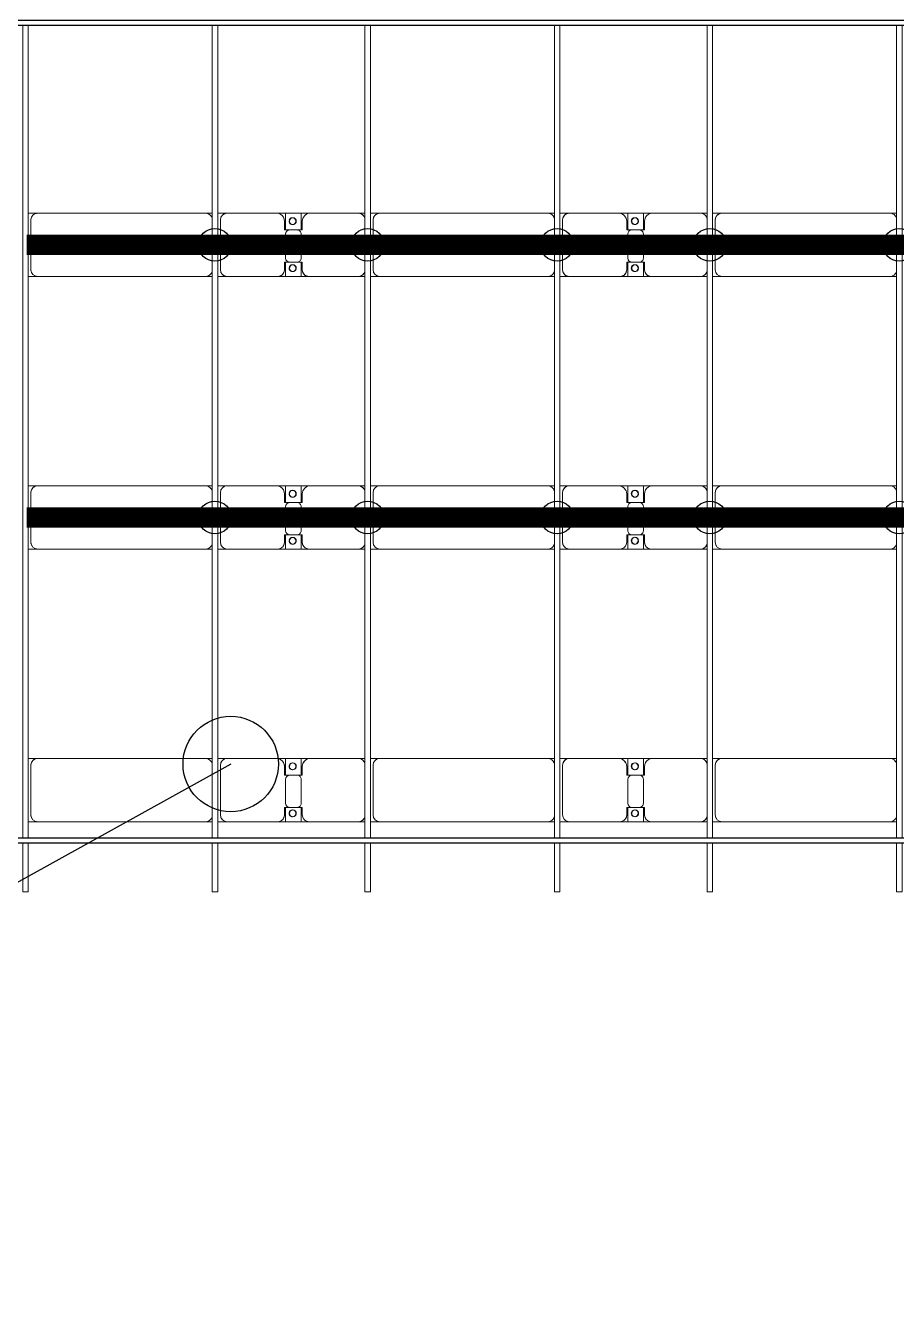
# Model space of a CAD drawing. Header units: millimetres. Extents: x -248177 to 167033, y 156986 to 268923.
# Drawn here: x -183923 to -177532, y 161063 to 170361 of the extents above; entities that cross this region are included whole.
import ezdxf

# ---------------------------------------------------------------- set-up
doc = ezdxf.new("R2010")
doc.units = ezdxf.units.MM
for name, color, linetype, lineweight in [('A-DETL-MBND', 5, 'Continuous', 9), ('A-GENM', 13, 'Continuous', 9), ('S-BEAM', 12, 'Continuous', 9)]:
    doc.layers.add(name, color=color, linetype=linetype, lineweight=lineweight)
for name, color, linetype in [('GC-BICH NEO', 6, 'Continuous'), ('GC-DAY NEO', 5, 'Continuous'), ('GC-HOP 40x60 GIA CUONG', 1, 'Continuous')]:
    doc.layers.add(name, color=color, linetype=linetype)

# ---------------------------------------------------------------- blocks, each defined once
blk = doc.blocks.new('Dầm C52 - Dầm C52-24593-BỐ TRÍ KHUNG KẾT CẤU BÈ PIN 02')
at = {"layer": 'S-BEAM', "color": 1}
for p, q in [((-48593.5, -20), (-48593.5, 20)), ((-48593.5, 20), (-48238.2, 20)), ((-48198.2, 20), (-42238.2, 20)), ((-48238.2, -20), (-48593.5, -20)), ((-42238.2, -20), (-48198.2, -20))]:
    blk.add_line(p, q, dxfattribs=at)
blk = doc.blocks.new('Dai phao do pin - DẢI PHAO ĐỠ PIN-V150-BỐ TRÍ KHUNG KẾT CẤU BÈ PIN 02')
at = {"layer": 'A-DETL-MBND', "color": 8}
for p, q in [((19389.7, 241.6), (19459.7, 241.6)), ((19389.7, 241.6), (19459.7, 241.6)), ((19409.7, 191.6), (19409.7, -173.4)), ((20690.3, 241.6), (19459.7, 241.6)), ((20690.3, 241.6), (20739.7, 241.6)), ((20690.3, 241.6), (20739.7, 241.6)), ((20779.7, 241.6), (20849.7, 241.6)), ((20779.7, 241.6), (20849.7, 241.6)), ((20799.7, 191.6), (20799.7, -173.4)), ((21209.7, 241.6), (20849.7, 241.6)), ((21209.7, 241.6), (21392.2, 241.6)), ((21392.2, 241.6), (21209.7, 241.6)), ((21277.8, 241.6), (21460.3, 241.6)), ((21277.8, 116.2), (21277.8, 241.6)), ((21460.3, 241.6), (21277.8, 241.6)), ((21392.2, 241.6), (21392.2, 116.2)), ((21810.3, 241.6), (21460.3, 241.6)), ((21810.3, 241.6), (21859.7, 241.6)), ((21810.3, 241.6), (21859.7, 241.6)), ((21899.7, 241.6), (21969.7, 241.6)), ((21899.7, 241.6), (21969.7, 241.6)), ((21919.7, 191.6), (21919.7, -173.4)), ((23200.3, 241.6), (21969.7, 241.6)), ((23200.3, 241.6), (23249.7, 241.6)), ((23200.3, 241.6), (23249.7, 241.6)), ((23289.7, 241.6), (23359.7, 241.6)), ((23289.7, 241.6), (23359.7, 241.6)), ((23309.7, 191.6), (23309.7, -173.4)), ((23719.7, 241.6), (23359.7, 241.6)), ((23719.7, 241.6), (23902.2, 241.6)), ((23902.2, 241.6), (23719.7, 241.6)), ((23787.8, 241.6), (23970.3, 241.6)), ((23787.8, 116.2), (23787.8, 241.6)), ((23970.3, 241.6), (23787.8, 241.6)), ((23902.2, 241.6), (23902.2, 116.2)), ((24320.3, 241.6), (23970.3, 241.6)), ((24320.3, 241.6), (24369.7, 241.6)), ((24320.3, 241.6), (24369.7, 241.6)), ((24409.7, 241.6), (24479.7, 241.6)), ((24409.7, 241.6), (24479.7, 241.6)), ((24429.7, 191.6), (24429.7, -173.4)), ((25710.3, 241.6), (24479.7, 241.6)), ((25710.3, 241.6), (25759.7, 241.6)), ((25710.3, 241.6), (25759.7, 241.6)), ((21269.7, 118.2), (21269.7, 181.6)), ((21362.2, 118.2), (21269.7, 118.2)), ((21400.3, 118.2), (21307.8, 118.2)), ((21400.3, 181.6), (21400.3, 118.2)), ((23779.7, 118.2), (23779.7, 181.6)), ((23872.2, 118.2), (23779.7, 118.2)), ((23910.3, 118.2), (23817.8, 118.2)), ((23910.3, 181.6), (23910.3, 118.2)), ((21277.8, 88.2), (21277.8, -88.2)), ((21392.2, -88.2), (21392.2, 88.2)), ((23787.8, 88.2), (23787.8, -88.2)), ((23902.2, -88.2), (23902.2, 88.2)), ((21269.7, -173.4), (21269.7, -118.2)), ((21269.7, -118.2), (21362.2, -118.2)), ((21277.8, -223.4), (21277.8, -116.2)), ((21307.8, -118.2), (21400.3, -118.2)), ((21392.2, -116.2), (21392.2, -223.4)), ((21400.3, -118.2), (21400.3, -173.4)), ((23779.7, -173.4), (23779.7, -118.2)), ((23779.7, -118.2), (23872.2, -118.2)), ((23787.8, -223.4), (23787.8, -116.2)), ((23817.8, -118.2), (23910.3, -118.2)), ((23902.2, -116.2), (23902.2, -223.4)), ((23910.3, -118.2), (23910.3, -173.4)), ((19459.7, -223.4), (19389.7, -223.4)), ((19459.7, -223.4), (19389.7, -223.4)), ((19459.7, -223.4), (20690.3, -223.4)), ((20739.7, -223.4), (20690.3, -223.4)), ((20739.7, -223.4), (20690.3, -223.4)), ((20849.7, -223.4), (20779.7, -223.4)), ((20849.7, -223.4), (20779.7, -223.4)), ((20849.7, -223.4), (21219.7, -223.4)), ((21392.2, -223.4), (21219.7, -223.4)), ((21219.7, -223.4), (21392.2, -223.4)), ((21450.3, -223.4), (21277.8, -223.4)), ((21277.8, -223.4), (21450.3, -223.4)), ((21450.3, -223.4), (21810.3, -223.4)), ((21859.7, -223.4), (21810.3, -223.4)), ((21859.7, -223.4), (21810.3, -223.4)), ((21969.7, -223.4), (21899.7, -223.4)), ((21969.7, -223.4), (21899.7, -223.4)), ((21969.7, -223.4), (23200.3, -223.4)), ((23249.7, -223.4), (23200.3, -223.4)), ((23249.7, -223.4), (23200.3, -223.4)), ((23359.7, -223.4), (23289.7, -223.4)), ((23359.7, -223.4), (23289.7, -223.4)), ((23359.7, -223.4), (23729.7, -223.4)), ((23902.2, -223.4), (23729.7, -223.4)), ((23729.7, -223.4), (23902.2, -223.4)), ((23960.3, -223.4), (23787.8, -223.4)), ((23787.8, -223.4), (23960.3, -223.4)), ((23960.3, -223.4), (24320.3, -223.4)), ((24369.7, -223.4), (24320.3, -223.4)), ((24369.7, -223.4), (24320.3, -223.4)), ((24479.7, -223.4), (24409.7, -223.4)), ((24479.7, -223.4), (24409.7, -223.4)), ((24479.7, -223.4), (25710.3, -223.4)), ((25759.7, -223.4), (25710.3, -223.4)), ((25759.7, -223.4), (25710.3, -223.4))]:
    blk.add_line(p, q, dxfattribs=at)
for centre, radius, start, end in [((19459.7, 191.6), 50, 90, 180), ((19459.7, 191.6), 50, 150, 180), ((19459.7, 191.6), 50, 105, 135), ((20690.3, 191.6), 50, 15, 90), ((20690.3, 191.6), 50, 60, 90), ((20690.3, 191.6), 50, 15, 30), ((20849.7, 191.6), 50, 90, 180), ((20849.7, 191.6), 50, 105, 180), ((21209.7, 181.6), 60, 0, 90), ((21209.7, 181.6), 60, 0, 60), ((21328.6, 183.2), 25, 360, 180), ((21328.6, 183.2), 25, 360, 165), ((21331.4, 183.2), 25, 0, 180), ((21331.4, 183.2), 25, 90, 180), ((21331.4, 183.2), 25, 15, 75), ((21460.3, 181.6), 60, 90, 180), ((21460.3, 181.6), 60, 120, 180), ((21810.3, 191.6), 50, 15, 90), ((21810.3, 191.6), 50, 15, 75), ((21969.7, 191.6), 50, 90, 180), ((21969.7, 191.6), 50, 150, 180), ((21969.7, 191.6), 50, 105, 135), ((23200.3, 191.6), 50, 15, 90), ((23200.3, 191.6), 50, 60, 90), ((23200.3, 191.6), 50, 15, 30), ((23359.7, 191.6), 50, 90, 180), ((23359.7, 191.6), 50, 105, 180), ((23719.7, 181.6), 60, 360, 90), ((23719.7, 181.6), 60, 360, 60), ((23838.6, 183.2), 25, 0, 180), ((23838.6, 183.2), 25, 0, 165), ((23841.4, 183.2), 25, 360, 180), ((23841.4, 183.2), 25, 90, 180), ((23841.4, 183.2), 25, 15, 75), ((23970.3, 181.6), 60, 90, 180), ((23970.3, 181.6), 60, 120, 180), ((24320.3, 191.6), 50, 60.01138, 90), ((24320.3, 191.6), 50, 60.01138, 75), ((24320.3, 191.6), 50, 15, 60), ((24320.3, 191.6), 50, 15, 60), ((24479.7, 191.6), 50, 120, 180), ((24479.7, 191.6), 50, 150, 180), ((24479.7, 191.6), 50, 120, 135), ((24479.7, 191.6), 50, 90, 119.99297), ((24479.7, 191.6), 50, 105, 119.99297), ((25710.3, 191.6), 50, 15, 90), ((25710.3, 191.6), 50, 60, 90), ((25710.3, 191.6), 50, 15, 30), ((21307.8, 88.2), 30, 90, 180), ((21328.6, 183.2), 25, 180, 0), ((21331.4, 183.2), 25, 180, 0), ((21331.4, 183.2), 25, 180, 300), ((21328.6, 183.2), 25, 210, 0), ((21331.4, 183.2), 25, 330, 345), ((21362.2, 88.2), 30, 0, 90), ((23817.8, 88.2), 30, 90, 180), ((23838.6, 183.2), 25, 180, 0), ((23841.4, 183.2), 25, 180, 360), ((23841.4, 183.2), 25, 180, 300), ((23838.6, 183.2), 25, 210, 0), ((23841.4, 183.2), 25, 330, 345), ((23872.2, 88.2), 30, 0, 90), ((21307.8, -88.2), 30, 180, 270), ((21362.2, -88.2), 30, 270, 0), ((23817.8, -88.2), 30, 180, 270), ((23872.2, -88.2), 30, 270, 0), ((19459.7, -173.4), 50, 180, 270), ((19459.7, -173.4), 50, 180, 210), ((20849.7, -173.4), 50, 180, 270), ((20849.7, -173.4), 50, 180, 255), ((21219.7, -173.4), 50, 270, 360), ((21219.7, -173.4), 50, 285, 0), ((21328.6, -161.8), 25, 360, 180), ((21328.6, -161.8), 25, 180, 0), ((21328.6, -161.8), 25, 105, 165), ((21328.6, -161.8), 25, 195, 0), ((21331.4, -161.8), 25, 360, 180), ((21331.4, -161.8), 25, 105, 180), ((21331.4, -161.8), 25, 180, 0), ((21331.4, -161.8), 25, 180, 270), ((21328.6, -161.8), 25, 0, 75), ((21331.4, -161.8), 25, 15, 75), ((21331.4, -161.8), 25, 285, 345), ((21450.3, -173.4), 50, 180, 270), ((21450.3, -173.4), 50, 180, 255), ((21969.7, -173.4), 50, 180, 270), ((21969.7, -173.4), 50, 180, 210), ((23359.7, -173.4), 50, 180, 270), ((23359.7, -173.4), 50, 180, 255), ((23729.7, -173.4), 50, 270, 360), ((23729.7, -173.4), 50, 285, 360), ((23838.6, -161.8), 25, 360, 180), ((23838.6, -161.8), 25, 180, 0), ((23838.6, -161.8), 25, 105, 165), ((23838.6, -161.8), 25, 195, 0), ((23841.4, -161.8), 25, 360, 180), ((23841.4, -161.8), 25, 105, 180), ((23841.4, -161.8), 25, 180, 360), ((23841.4, -161.8), 25, 180, 270), ((23838.6, -161.8), 25, 360, 75), ((23841.4, -161.8), 25, 15, 75), ((23841.4, -161.8), 25, 285, 345), ((23960.3, -173.4), 50, 180, 270), ((23960.3, -173.4), 50, 180, 255), ((24479.7, -173.4), 50, 180, 270), ((24479.7, -173.4), 50, 180, 210), ((19459.7, -173.4), 50, 240, 270), ((20690.3, -173.4), 50, 270, 345), ((20690.3, -173.4), 50, 285, 300), ((20690.3, -173.4), 50, 330, 345), ((21810.3, -173.4), 50, 270, 345), ((21810.3, -173.4), 50, 285, 345), ((21969.7, -173.4), 50, 240, 270), ((23200.3, -173.4), 50, 270, 345), ((23200.3, -173.4), 50, 285, 300), ((23200.3, -173.4), 50, 330, 345), ((24320.3, -173.4), 50, 270, 345), ((24320.3, -173.4), 50, 285, 345), ((24479.7, -173.4), 50, 240, 270), ((25710.3, -173.4), 50, 270, 345), ((25710.3, -173.4), 50, 285, 300), ((25710.3, -173.4), 50, 330, 345)]:
    blk.add_arc(centre, radius, start, end, dxfattribs=at)
blk = doc.blocks.new('Dai phao do pin - DẢI PHAO ĐỠ PIN-V151-BỐ TRÍ KHUNG KẾT CẤU BÈ PIN 02')
at = {"layer": 'A-DETL-MBND', "color": 8}
for p, q in [((19389.7, 241.6), (19459.7, 241.6)), ((19389.7, 241.6), (19459.7, 241.6)), ((19409.7, 191.6), (19409.7, -173.4)), ((20690.3, 241.6), (19459.7, 241.6)), ((20690.3, 241.6), (20739.7, 241.6)), ((20690.3, 241.6), (20739.7, 241.6)), ((20779.7, 241.6), (20849.7, 241.6)), ((20779.7, 241.6), (20849.7, 241.6)), ((20799.7, 191.6), (20799.7, -173.4)), ((21209.7, 241.6), (20849.7, 241.6)), ((21209.7, 241.6), (21392.2, 241.6)), ((21392.2, 241.6), (21209.7, 241.6)), ((21277.8, 241.6), (21460.3, 241.6)), ((21277.8, 116.2), (21277.8, 241.6)), ((21460.3, 241.6), (21277.8, 241.6)), ((21392.2, 241.6), (21392.2, 116.2)), ((21810.3, 241.6), (21460.3, 241.6)), ((21810.3, 241.6), (21859.7, 241.6)), ((21810.3, 241.6), (21859.7, 241.6)), ((21899.7, 241.6), (21969.7, 241.6)), ((21899.7, 241.6), (21969.7, 241.6)), ((21919.7, 191.6), (21919.7, -173.4)), ((23200.3, 241.6), (21969.7, 241.6)), ((23200.3, 241.6), (23249.7, 241.6)), ((23200.3, 241.6), (23249.7, 241.6)), ((23289.7, 241.6), (23359.7, 241.6)), ((23289.7, 241.6), (23359.7, 241.6)), ((23309.7, 191.6), (23309.7, -173.4)), ((23719.7, 241.6), (23359.7, 241.6)), ((23719.7, 241.6), (23902.2, 241.6)), ((23902.2, 241.6), (23719.7, 241.6)), ((23787.8, 241.6), (23970.3, 241.6)), ((23787.8, 116.2), (23787.8, 241.6)), ((23970.3, 241.6), (23787.8, 241.6)), ((23902.2, 241.6), (23902.2, 116.2)), ((24320.3, 241.6), (23970.3, 241.6)), ((24320.3, 241.6), (24369.7, 241.6)), ((24320.3, 241.6), (24369.7, 241.6)), ((24409.7, 241.6), (24479.7, 241.6)), ((24409.7, 241.6), (24479.7, 241.6)), ((24429.7, 191.6), (24429.7, -173.4)), ((25710.3, 241.6), (24479.7, 241.6)), ((25710.3, 241.6), (25759.7, 241.6)), ((25710.3, 241.6), (25759.7, 241.6)), ((21269.7, 118.2), (21269.7, 181.6)), ((21362.2, 118.2), (21269.7, 118.2)), ((21400.3, 118.2), (21307.8, 118.2)), ((21400.3, 181.6), (21400.3, 118.2)), ((23779.7, 118.2), (23779.7, 181.6)), ((23872.2, 118.2), (23779.7, 118.2)), ((23910.3, 118.2), (23817.8, 118.2)), ((23910.3, 181.6), (23910.3, 118.2)), ((21277.8, 88.2), (21277.8, -88.2)), ((21392.2, -88.2), (21392.2, 88.2)), ((23787.8, 88.2), (23787.8, -88.2)), ((23902.2, -88.2), (23902.2, 88.2)), ((21269.7, -173.4), (21269.7, -118.2)), ((21269.7, -118.2), (21362.2, -118.2)), ((21277.8, -223.4), (21277.8, -116.2)), ((21307.8, -118.2), (21400.3, -118.2)), ((21392.2, -116.2), (21392.2, -223.4)), ((21400.3, -118.2), (21400.3, -173.4)), ((23779.7, -173.4), (23779.7, -118.2)), ((23779.7, -118.2), (23872.2, -118.2)), ((23787.8, -223.4), (23787.8, -116.2)), ((23817.8, -118.2), (23910.3, -118.2)), ((23902.2, -116.2), (23902.2, -223.4)), ((23910.3, -118.2), (23910.3, -173.4)), ((19459.7, -223.4), (19389.7, -223.4)), ((19459.7, -223.4), (19389.7, -223.4)), ((19459.7, -223.4), (20690.3, -223.4)), ((20739.7, -223.4), (20690.3, -223.4)), ((20739.7, -223.4), (20690.3, -223.4)), ((20849.7, -223.4), (20779.7, -223.4)), ((20849.7, -223.4), (20779.7, -223.4)), ((20849.7, -223.4), (21219.7, -223.4)), ((21392.2, -223.4), (21219.7, -223.4)), ((21219.7, -223.4), (21392.2, -223.4)), ((21450.3, -223.4), (21277.8, -223.4)), ((21277.8, -223.4), (21450.3, -223.4)), ((21450.3, -223.4), (21810.3, -223.4)), ((21859.7, -223.4), (21810.3, -223.4)), ((21859.7, -223.4), (21810.3, -223.4)), ((21969.7, -223.4), (21899.7, -223.4)), ((21969.7, -223.4), (21899.7, -223.4)), ((21969.7, -223.4), (23200.3, -223.4)), ((23249.7, -223.4), (23200.3, -223.4)), ((23249.7, -223.4), (23200.3, -223.4)), ((23359.7, -223.4), (23289.7, -223.4)), ((23359.7, -223.4), (23289.7, -223.4)), ((23359.7, -223.4), (23729.7, -223.4)), ((23902.2, -223.4), (23729.7, -223.4)), ((23729.7, -223.4), (23902.2, -223.4)), ((23960.3, -223.4), (23787.8, -223.4)), ((23787.8, -223.4), (23960.3, -223.4)), ((23960.3, -223.4), (24320.3, -223.4)), ((24369.7, -223.4), (24320.3, -223.4)), ((24369.7, -223.4), (24320.3, -223.4)), ((24479.7, -223.4), (24409.7, -223.4)), ((24479.7, -223.4), (24409.7, -223.4)), ((24479.7, -223.4), (25710.3, -223.4)), ((25759.7, -223.4), (25710.3, -223.4)), ((25759.7, -223.4), (25710.3, -223.4))]:
    blk.add_line(p, q, dxfattribs=at)
for centre, radius, start, end in [((19459.7, 191.6), 50, 90, 180), ((19459.7, 191.6), 50, 150, 180), ((19459.7, 191.6), 50, 105, 135), ((20690.3, 191.6), 50, 15, 90), ((20690.3, 191.6), 50, 60, 90), ((20690.3, 191.6), 50, 15, 30), ((20849.7, 191.6), 50, 90, 180), ((20849.7, 191.6), 50, 105, 180), ((21209.7, 181.6), 60, 0, 90), ((21209.7, 181.6), 60, 0, 60), ((21328.6, 183.2), 25, 360, 180), ((21328.6, 183.2), 25, 360, 165), ((21331.4, 183.2), 25, 0, 180), ((21331.4, 183.2), 25, 90, 180), ((21331.4, 183.2), 25, 15, 75), ((21460.3, 181.6), 60, 90, 180), ((21460.3, 181.6), 60, 120, 180), ((21810.3, 191.6), 50, 15, 90), ((21810.3, 191.6), 50, 15, 75), ((21969.7, 191.6), 50, 90, 180), ((21969.7, 191.6), 50, 150, 180), ((21969.7, 191.6), 50, 105, 135), ((23200.3, 191.6), 50, 15, 90), ((23200.3, 191.6), 50, 60, 90), ((23200.3, 191.6), 50, 15, 30), ((23359.7, 191.6), 50, 90, 180), ((23359.7, 191.6), 50, 105, 180), ((23719.7, 181.6), 60, 360, 90), ((23719.7, 181.6), 60, 360, 60), ((23838.6, 183.2), 25, 0, 180), ((23838.6, 183.2), 25, 0, 165), ((23841.4, 183.2), 25, 360, 180), ((23841.4, 183.2), 25, 90, 180), ((23841.4, 183.2), 25, 15, 75), ((23970.3, 181.6), 60, 90, 180), ((23970.3, 181.6), 60, 120, 180), ((24320.3, 191.6), 50, 15, 90), ((24320.3, 191.6), 50, 15, 75), ((24479.7, 191.6), 50, 90, 180), ((24479.7, 191.6), 50, 150, 180), ((24479.7, 191.6), 50, 105, 135), ((25710.3, 191.6), 50, 15, 90), ((25710.3, 191.6), 50, 60, 90), ((25710.3, 191.6), 50, 15, 30), ((21307.8, 88.2), 30, 90, 180), ((21328.6, 183.2), 25, 180, 0), ((21331.4, 183.2), 25, 180, 0), ((21331.4, 183.2), 25, 180, 300), ((21328.6, 183.2), 25, 210, 0), ((21331.4, 183.2), 25, 330, 345), ((21362.2, 88.2), 30, 0, 90), ((23817.8, 88.2), 30, 90, 180), ((23838.6, 183.2), 25, 180, 0), ((23841.4, 183.2), 25, 180, 360), ((23841.4, 183.2), 25, 180, 300), ((23838.6, 183.2), 25, 210, 0), ((23841.4, 183.2), 25, 330, 345), ((23872.2, 88.2), 30, 0, 90), ((21307.8, -88.2), 30, 180, 270), ((21362.2, -88.2), 30, 270, 0), ((23817.8, -88.2), 30, 180, 270), ((23872.2, -88.2), 30, 270, 0), ((19459.7, -173.4), 50, 180, 270), ((19459.7, -173.4), 50, 180, 210), ((20849.7, -173.4), 50, 180, 270), ((20849.7, -173.4), 50, 180, 255), ((21219.7, -173.4), 50, 270, 360), ((21219.7, -173.4), 50, 285, 0), ((21328.6, -161.8), 25, 360, 180), ((21328.6, -161.8), 25, 180, 0), ((21328.6, -161.8), 25, 105, 165), ((21328.6, -161.8), 25, 195, 0), ((21331.4, -161.8), 25, 360, 180), ((21331.4, -161.8), 25, 105, 180), ((21331.4, -161.8), 25, 180, 0), ((21331.4, -161.8), 25, 180, 270), ((21328.6, -161.8), 25, 0, 75), ((21331.4, -161.8), 25, 15, 75), ((21331.4, -161.8), 25, 285, 345), ((21450.3, -173.4), 50, 180, 270), ((21450.3, -173.4), 50, 180, 255), ((21969.7, -173.4), 50, 180, 270), ((21969.7, -173.4), 50, 180, 210), ((23359.7, -173.4), 50, 180, 270), ((23359.7, -173.4), 50, 180, 255), ((23729.7, -173.4), 50, 270, 360), ((23729.7, -173.4), 50, 285, 360), ((23838.6, -161.8), 25, 360, 180), ((23838.6, -161.8), 25, 180, 0), ((23838.6, -161.8), 25, 105, 165), ((23838.6, -161.8), 25, 195, 0), ((23841.4, -161.8), 25, 360, 180), ((23841.4, -161.8), 25, 105, 180), ((23841.4, -161.8), 25, 180, 360), ((23841.4, -161.8), 25, 180, 270), ((23838.6, -161.8), 25, 360, 75), ((23841.4, -161.8), 25, 15, 75), ((23841.4, -161.8), 25, 285, 345), ((23960.3, -173.4), 50, 180, 270), ((23960.3, -173.4), 50, 180, 255), ((24479.7, -173.4), 50, 180, 270), ((24479.7, -173.4), 50, 180, 210), ((19459.7, -173.4), 50, 240, 270), ((20690.3, -173.4), 50, 270, 345), ((20690.3, -173.4), 50, 285, 300), ((20690.3, -173.4), 50, 330, 345), ((21810.3, -173.4), 50, 270, 345), ((21810.3, -173.4), 50, 285, 345), ((21969.7, -173.4), 50, 240, 270), ((23200.3, -173.4), 50, 270, 345), ((23200.3, -173.4), 50, 285, 300), ((23200.3, -173.4), 50, 330, 345), ((24320.3, -173.4), 50, 270, 345), ((24320.3, -173.4), 50, 285, 345), ((24479.7, -173.4), 50, 240, 270), ((25710.3, -173.4), 50, 270, 345), ((25710.3, -173.4), 50, 285, 300), ((25710.3, -173.4), 50, 330, 345)]:
    blk.add_arc(centre, radius, start, end, dxfattribs=at)
blk = doc.blocks.new('Dai phao do pin - DẢI PHAO ĐỠ PIN-V152-BỐ TRÍ KHUNG KẾT CẤU BÈ PIN 02')
at = {"layer": 'A-DETL-MBND', "color": 8}
for p, q in [((19389.7, 241.6), (19459.7, 241.6)), ((19389.7, 241.6), (19459.7, 241.6)), ((19409.7, 191.6), (19409.7, -173.4)), ((20690.3, 241.6), (19459.7, 241.6)), ((20690.3, 241.6), (20739.7, 241.6)), ((20690.3, 241.6), (20739.7, 241.6)), ((20779.7, 241.6), (20849.7, 241.6)), ((20779.7, 241.6), (20849.7, 241.6)), ((20799.7, 191.6), (20799.7, -173.4)), ((21209.7, 241.6), (20849.7, 241.6)), ((21209.7, 241.6), (21392.2, 241.6)), ((21392.2, 241.6), (21209.7, 241.6)), ((21277.8, 241.6), (21460.3, 241.6)), ((21277.8, 116.2), (21277.8, 241.6)), ((21460.3, 241.6), (21277.8, 241.6)), ((21392.2, 241.6), (21392.2, 116.2)), ((21810.3, 241.6), (21460.3, 241.6)), ((21810.3, 241.6), (21859.7, 241.6)), ((21810.3, 241.6), (21859.7, 241.6)), ((21899.7, 241.6), (21969.7, 241.6)), ((21899.7, 241.6), (21969.7, 241.6)), ((21919.7, 191.6), (21919.7, -173.4)), ((23200.3, 241.6), (21969.7, 241.6)), ((23200.3, 241.6), (23249.7, 241.6)), ((23200.3, 241.6), (23249.7, 241.6)), ((23289.7, 241.6), (23359.7, 241.6)), ((23289.7, 241.6), (23359.7, 241.6)), ((23309.7, 191.6), (23309.7, -173.4)), ((23719.7, 241.6), (23359.7, 241.6)), ((23719.7, 241.6), (23902.2, 241.6)), ((23902.2, 241.6), (23719.7, 241.6)), ((23787.8, 241.6), (23970.3, 241.6)), ((23787.8, 116.2), (23787.8, 241.6)), ((23970.3, 241.6), (23787.8, 241.6)), ((23902.2, 241.6), (23902.2, 116.2)), ((24320.3, 241.6), (23970.3, 241.6)), ((24320.3, 241.6), (24369.7, 241.6)), ((24320.3, 241.6), (24369.7, 241.6)), ((24409.7, 241.6), (24479.7, 241.6)), ((24409.7, 241.6), (24479.7, 241.6)), ((24429.7, 191.6), (24429.7, -173.4)), ((25710.3, 241.6), (24479.7, 241.6)), ((25710.3, 241.6), (25759.7, 241.6)), ((25710.3, 241.6), (25759.7, 241.6)), ((21269.7, 118.2), (21269.7, 181.6)), ((21362.2, 118.2), (21269.7, 118.2)), ((21400.3, 118.2), (21307.8, 118.2)), ((21400.3, 181.6), (21400.3, 118.2)), ((23779.7, 118.2), (23779.7, 181.6)), ((23872.2, 118.2), (23779.7, 118.2)), ((23910.3, 118.2), (23817.8, 118.2)), ((23910.3, 181.6), (23910.3, 118.2)), ((21277.8, 88.2), (21277.8, -88.2)), ((21392.2, -88.2), (21392.2, 88.2)), ((23787.8, 88.2), (23787.8, -88.2)), ((23902.2, -88.2), (23902.2, 88.2)), ((21269.7, -173.4), (21269.7, -118.2)), ((21269.7, -118.2), (21362.2, -118.2)), ((21277.8, -223.4), (21277.8, -116.2)), ((21307.8, -118.2), (21400.3, -118.2)), ((21392.2, -116.2), (21392.2, -223.4)), ((21400.3, -118.2), (21400.3, -173.4)), ((23779.7, -173.4), (23779.7, -118.2)), ((23779.7, -118.2), (23872.2, -118.2)), ((23787.8, -223.4), (23787.8, -116.2)), ((23817.8, -118.2), (23910.3, -118.2)), ((23902.2, -116.2), (23902.2, -223.4)), ((23910.3, -118.2), (23910.3, -173.4)), ((19459.7, -223.4), (19389.7, -223.4)), ((19459.7, -223.4), (19389.7, -223.4)), ((19459.7, -223.4), (20690.3, -223.4)), ((20739.7, -223.4), (20690.3, -223.4)), ((20739.7, -223.4), (20690.3, -223.4)), ((20849.7, -223.4), (20779.7, -223.4)), ((20849.7, -223.4), (20779.7, -223.4)), ((20849.7, -223.4), (21219.7, -223.4)), ((21392.2, -223.4), (21219.7, -223.4)), ((21219.7, -223.4), (21392.2, -223.4)), ((21450.3, -223.4), (21277.8, -223.4)), ((21277.8, -223.4), (21450.3, -223.4)), ((21450.3, -223.4), (21810.3, -223.4)), ((21859.7, -223.4), (21810.3, -223.4)), ((21859.7, -223.4), (21810.3, -223.4)), ((21969.7, -223.4), (21899.7, -223.4)), ((21969.7, -223.4), (21899.7, -223.4)), ((21969.7, -223.4), (23200.3, -223.4)), ((23249.7, -223.4), (23200.3, -223.4)), ((23249.7, -223.4), (23200.3, -223.4)), ((23359.7, -223.4), (23289.7, -223.4)), ((23359.7, -223.4), (23289.7, -223.4)), ((23359.7, -223.4), (23729.7, -223.4)), ((23902.2, -223.4), (23729.7, -223.4)), ((23729.7, -223.4), (23902.2, -223.4)), ((23960.3, -223.4), (23787.8, -223.4)), ((23787.8, -223.4), (23960.3, -223.4)), ((23960.3, -223.4), (24320.3, -223.4)), ((24369.7, -223.4), (24320.3, -223.4)), ((24369.7, -223.4), (24320.3, -223.4)), ((24479.7, -223.4), (24409.7, -223.4)), ((24479.7, -223.4), (24409.7, -223.4)), ((24479.7, -223.4), (25710.3, -223.4)), ((25759.7, -223.4), (25710.3, -223.4)), ((25759.7, -223.4), (25710.3, -223.4))]:
    blk.add_line(p, q, dxfattribs=at)
for centre, radius, start, end in [((19459.7, 191.6), 50, 90, 180), ((19459.7, 191.6), 50, 150, 180), ((19459.7, 191.6), 50, 105, 135), ((20690.3, 191.6), 50, 15, 90), ((20690.3, 191.6), 50, 60, 90), ((20690.3, 191.6), 50, 15, 30), ((20849.7, 191.6), 50, 90, 180), ((20849.7, 191.6), 50, 105, 180), ((21209.7, 181.6), 60, 0, 90), ((21209.7, 181.6), 60, 0, 60), ((21328.6, 183.2), 25, 360, 180), ((21328.6, 183.2), 25, 360, 165), ((21331.4, 183.2), 25, 0, 180), ((21331.4, 183.2), 25, 90, 180), ((21331.4, 183.2), 25, 15, 75), ((21460.3, 181.6), 60, 90, 180), ((21460.3, 181.6), 60, 120, 180), ((21810.3, 191.6), 50, 15, 90), ((21810.3, 191.6), 50, 15, 75), ((21969.7, 191.6), 50, 90, 180), ((21969.7, 191.6), 50, 150, 180), ((21969.7, 191.6), 50, 105, 135), ((23200.3, 191.6), 50, 15, 90), ((23200.3, 191.6), 50, 60, 90), ((23200.3, 191.6), 50, 15, 30), ((23359.7, 191.6), 50, 90, 180), ((23359.7, 191.6), 50, 105, 180), ((23719.7, 181.6), 60, 360, 90), ((23719.7, 181.6), 60, 360, 60), ((23838.6, 183.2), 25, 0, 180), ((23838.6, 183.2), 25, 0, 165), ((23841.4, 183.2), 25, 360, 180), ((23841.4, 183.2), 25, 90, 180), ((23841.4, 183.2), 25, 15, 75), ((23970.3, 181.6), 60, 90, 180), ((23970.3, 181.6), 60, 120, 180), ((24320.3, 191.6), 50, 15, 90), ((24320.3, 191.6), 50, 15, 75), ((24479.7, 191.6), 50, 90, 180), ((24479.7, 191.6), 50, 150, 180), ((24479.7, 191.6), 50, 105, 135), ((25710.3, 191.6), 50, 15, 90), ((25710.3, 191.6), 50, 60, 90), ((25710.3, 191.6), 50, 15, 30), ((21307.8, 88.2), 30, 90, 180), ((21328.6, 183.2), 25, 180, 0), ((21331.4, 183.2), 25, 180, 0), ((21331.4, 183.2), 25, 180, 300), ((21328.6, 183.2), 25, 210, 0), ((21331.4, 183.2), 25, 330, 345), ((21362.2, 88.2), 30, 0, 90), ((23817.8, 88.2), 30, 90, 180), ((23838.6, 183.2), 25, 180, 0), ((23841.4, 183.2), 25, 180, 360), ((23841.4, 183.2), 25, 180, 300), ((23838.6, 183.2), 25, 210, 0), ((23841.4, 183.2), 25, 330, 345), ((23872.2, 88.2), 30, 0, 90), ((21307.8, -88.2), 30, 180, 270), ((21362.2, -88.2), 30, 270, 0), ((23817.8, -88.2), 30, 180, 270), ((23872.2, -88.2), 30, 270, 0), ((19459.7, -173.4), 50, 180, 270), ((19459.7, -173.4), 50, 180, 210), ((20849.7, -173.4), 50, 180, 270), ((20849.7, -173.4), 50, 180, 255), ((21219.7, -173.4), 50, 270, 360), ((21219.7, -173.4), 50, 285, 0), ((21328.6, -161.8), 25, 360, 180), ((21328.6, -161.8), 25, 180, 0), ((21328.6, -161.8), 25, 105, 165), ((21328.6, -161.8), 25, 195, 0), ((21331.4, -161.8), 25, 360, 180), ((21331.4, -161.8), 25, 105, 180), ((21331.4, -161.8), 25, 180, 0), ((21331.4, -161.8), 25, 180, 270), ((21328.6, -161.8), 25, 0, 75), ((21331.4, -161.8), 25, 15, 75), ((21331.4, -161.8), 25, 285, 345), ((21450.3, -173.4), 50, 180, 270), ((21450.3, -173.4), 50, 180, 255), ((21969.7, -173.4), 50, 180, 270), ((21969.7, -173.4), 50, 180, 210), ((23359.7, -173.4), 50, 180, 270), ((23359.7, -173.4), 50, 180, 255), ((23729.7, -173.4), 50, 270, 360), ((23729.7, -173.4), 50, 285, 360), ((23838.6, -161.8), 25, 360, 180), ((23838.6, -161.8), 25, 180, 0), ((23838.6, -161.8), 25, 105, 165), ((23838.6, -161.8), 25, 195, 0), ((23841.4, -161.8), 25, 360, 180), ((23841.4, -161.8), 25, 105, 180), ((23841.4, -161.8), 25, 180, 360), ((23841.4, -161.8), 25, 180, 270), ((23838.6, -161.8), 25, 360, 75), ((23841.4, -161.8), 25, 15, 75), ((23841.4, -161.8), 25, 285, 345), ((23960.3, -173.4), 50, 180, 270), ((23960.3, -173.4), 50, 180, 255), ((24479.7, -173.4), 50, 180, 270), ((24479.7, -173.4), 50, 180, 210), ((19459.7, -173.4), 50, 240, 270), ((20690.3, -173.4), 50, 270, 345), ((20690.3, -173.4), 50, 285, 300), ((20690.3, -173.4), 50, 330, 345), ((21810.3, -173.4), 50, 270, 345), ((21810.3, -173.4), 50, 285, 345), ((21969.7, -173.4), 50, 240, 270), ((23200.3, -173.4), 50, 270, 345), ((23200.3, -173.4), 50, 285, 300), ((23200.3, -173.4), 50, 330, 345), ((24320.3, -173.4), 50, 270, 345), ((24320.3, -173.4), 50, 285, 345), ((24479.7, -173.4), 50, 240, 270), ((25710.3, -173.4), 50, 270, 345), ((25710.3, -173.4), 50, 285, 300), ((25710.3, -173.4), 50, 330, 345)]:
    blk.add_arc(centre, radius, start, end, dxfattribs=at)
blk = doc.blocks.new('Dầm C52 - Hộp 40x60-25000-BỐ TRÍ KHUNG KẾT CẤU BÈ PIN 02')
at = {"layer": 'S-BEAM', "color": 3, "lineweight": 25}
for p, q in [((-56544.2, 20), (56544.2, 20)), ((56544.2, -20), (-56544.2, -20))]:
    blk.add_line(p, q, dxfattribs=at)
blk = doc.blocks.new('HOBANMONG_BEPIN 2_rvt-1-BỐ TRÍ KHUNG KẾT CẤU BÈ PIN 02')
at = {"layer": 'A-GENM', "lineweight": 9, "rotation": 0.0007586094741477002}
for name, p in [('Dai phao do pin - DẢI PHAO ĐỠ PIN-V150-BỐ TRÍ KHUNG KẾT CẤU BÈ PIN 02', (-203292, 168741.3)), ('Dai phao do pin - DẢI PHAO ĐỠ PIN-V151-BỐ TRÍ KHUNG KẾT CẤU BÈ PIN 02', (-203292, 166741.3)), ('Dai phao do pin - DẢI PHAO ĐỠ PIN-V152-BỐ TRÍ KHUNG KẾT CẤU BÈ PIN 02', (-203291.9, 164741.3))]:
    blk.add_blockref(name, p, dxfattribs=at)
at = {"layer": 'S-BEAM', "lineweight": 9}
for name, p, rotation in [('Dầm C52 - Dầm C52-24593-BỐ TRÍ KHUNG KẾT CẤU BÈ PIN 02', (-183922.9, 212598), 90.00075860989138), ('Dầm C52 - Dầm C52-24593-BỐ TRÍ KHUNG KẾT CẤU BÈ PIN 02', (-182532.9, 212598.1), 90.00075860989138), ('Dầm C52 - Dầm C52-24593-BỐ TRÍ KHUNG KẾT CẤU BÈ PIN 02', (-181412.9, 212598.1), 90.00075860989138), ('Dầm C52 - Dầm C52-24593-BỐ TRÍ KHUNG KẾT CẤU BÈ PIN 02', (-180022.9, 212598.1), 90.00075860989138), ('Dầm C52 - Dầm C52-24593-BỐ TRÍ KHUNG KẾT CẤU BÈ PIN 02', (-178902.9, 212598.1), 90.00075860989138), ('Dầm C52 - Dầm C52-24593-BỐ TRÍ KHUNG KẾT CẤU BÈ PIN 02', (-177512.9, 212598.1), 90.00075860989138), ('Dầm C52 - Hộp 40x60-25000-BỐ TRÍ KHUNG KẾT CẤU BÈ PIN 02', (-150563.5, 170380.3), 0.0007586094741477002), ('Dầm C52 - Hộp 40x60-25000-BỐ TRÍ KHUNG KẾT CẤU BÈ PIN 02', (-150563.4, 164380.3), 0.0007586094741477002)]:
    blk.add_blockref(name, p, dxfattribs=dict(at, rotation=rotation))

msp = doc.modelspace()

# ---------------------------------------------------------------- linework, layer by layer
at = {"layer": 'GC-BICH NEO'}
msp.add_circle((-182416.5, 164941.6), 350, dxfattribs=at)
at = {"layer": 'GC-DAY NEO'}
msp.add_line((-182416.5, 164941.6), (-189413.6, 161063.4), dxfattribs=at)
at = {"layer": 'GC-HOP 40x60 GIA CUONG', "const_width": 150}
for points in [[(-183913, 168750.6), (-168913, 168750.6)], [(-183913, 166750.6), (-168913, 166750.6)]]:
    msp.add_lwpolyline(points, dxfattribs=at)
at = {"layer": 'GC-HOP 40x60 GIA CUONG'}
for centre in [(-182532.9, 168750.6), (-181412.9, 168750.6), (-180022.9, 168750.6), (-178902.9, 168750.6), (-177512.9, 168750.6), (-182532.9, 166750.6), (-181412.9, 166750.6), (-180022.9, 166750.6), (-178902.9, 166750.6), (-177512.9, 166750.6)]:
    msp.add_circle(centre, 120, dxfattribs=at)

# ---------------------------------------------------------------- block references
at = {"lineweight": 5}
msp.add_blockref('HOBANMONG_BEPIN 2_rvt-1-BỐ TRÍ KHUNG KẾT CẤU BÈ PIN 02', (0, 0), dxfattribs=at)

doc.saveas('drawing.dxf')
